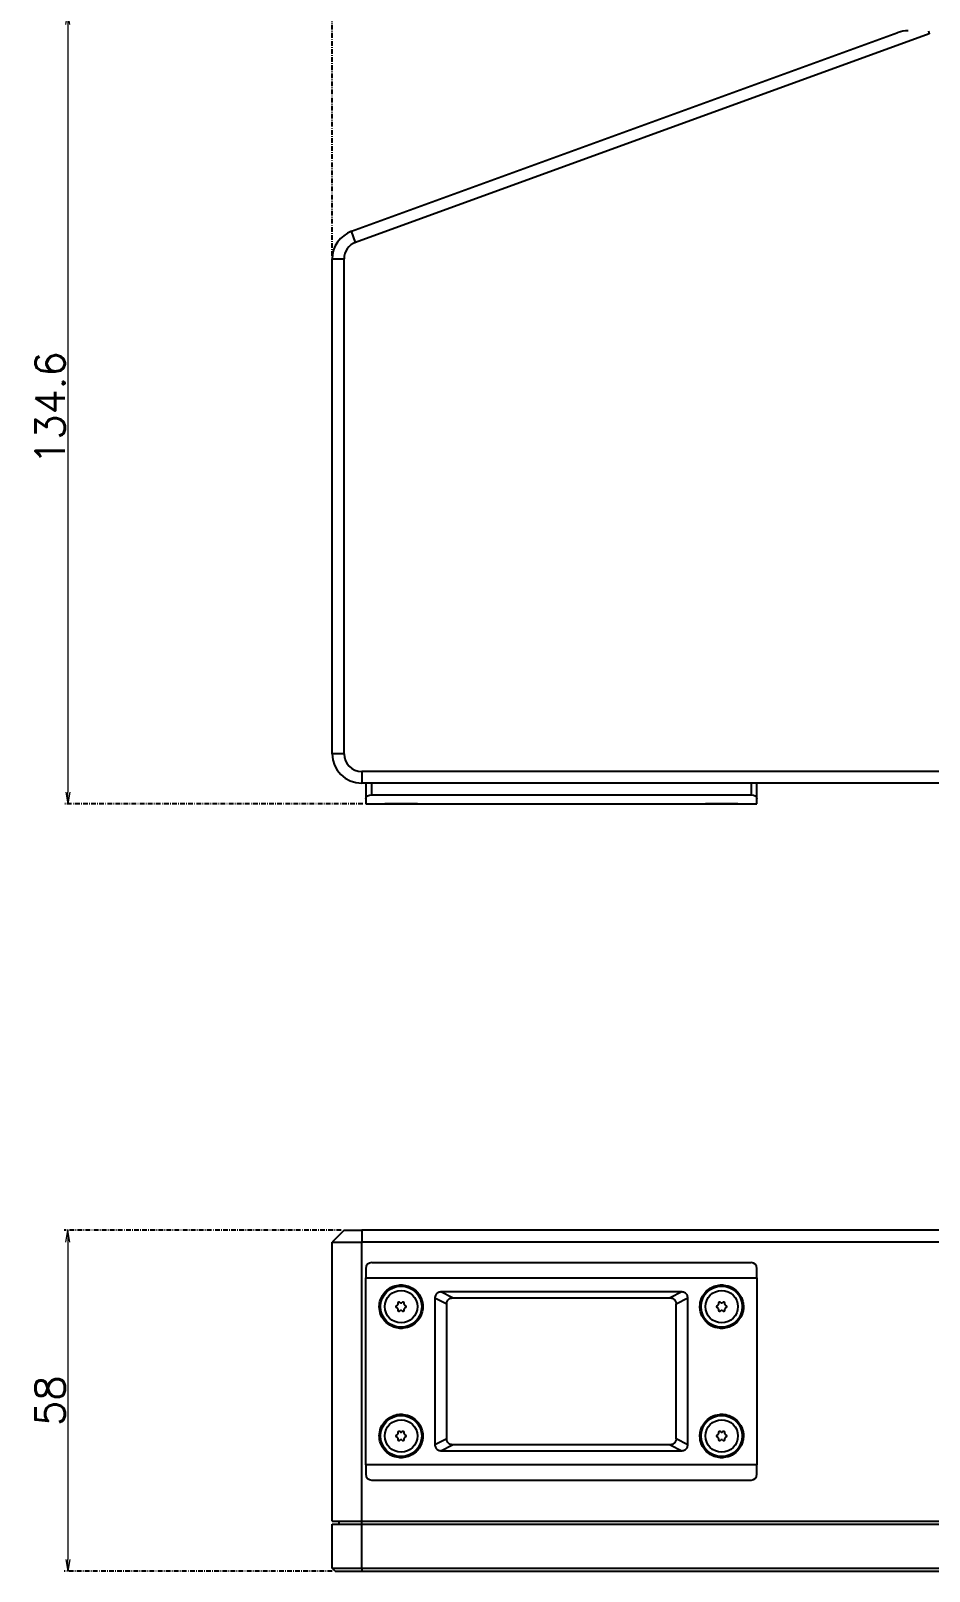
# Model space of a CAD drawing. Header units: millimetres. Extents: x -856 to 354, y -259 to 596.
# Drawn here: x -628.5 to -475.7, y 160.5 to 422.6 of the extents above; entities that cross this region are included whole.
import ezdxf

# ---------------------------------------------------------------- set-up
doc = ezdxf.new("R2010")
doc.units = ezdxf.units.MM
doc.linetypes.add('AI-Linetype-1', pattern=[8.946, 5.315, -1.594, 0.443, -1.594])
doc.layers.add('07 Dimension', color=4, linetype='Continuous', lineweight=15)
for name, color, linetype, lineweight, true_color in [('ガラスカバー', 7, 'Continuous', 70, 0x8f8faf), ('トップ', 7, 'Continuous', 70, 0xafaf8f), ('ネジ', 7, 'Continuous', 70, 0xaf8f8f), ('パッキン', 7, 'Continuous', 70, 0x8f9faf), ('ボトム', 7, 'Continuous', 70, 0xafaf8f)]:
    doc.layers.add(name, color=color, linetype=linetype, lineweight=lineweight, true_color=true_color)
doc.styles.add('BIGFONT', font='ROMANS.SHX', dxfattribs={"bigfont": 'bigfont'})
doc.styles.get("Standard").update_dxf_attribs({"font": 'monotxt.shx', "height": 1.6, "bigfont": '@extfont2.shx'})
doc.dimstyles.new('ISO-25', dxfattribs={"dimscale": 0.5, "dimtxt": 3.2, "dimasz": 2.5, "dimexe": 1.25, "dimexo": 1, "dimgap": 1, "dimtad": 1, "dimdsep": 46, "dimtxsty": 'Standard', "dimblk": 'OPEN', "dimcen": 2.5, "dimclrd": 256, "dimclre": 256, "dimclrt": 256, "dimadec": 0, "dimazin": 0, "dimtfac": 1, "dimtmove": 0, "dimatfit": 3, "dimldrblk": 'OPEN', "dimfxl": 1, "dimlwd": -1, "dimarcsym": 0})

# ---------------------------------------------------------------- blocks, each defined once
blk = doc.blocks.new('_Open')
at = {"color": 0, "linetype": 'ByBlock', "lineweight": -2}
for p, q in [((-1, 0.17), (0, 0)), ((-1, -0.17), (0, 0)), ((0, 0), (-1, 0))]:
    blk.add_line(p, q, dxfattribs=at)
blk = doc.blocks.new('*D85')
at = {"layer": '07 Dimension', "linetype": 'AI-Linetype-1', "lineweight": -2, "ltscale": 0.15, "transparency": 16777216}
for p, q in [((-577.21, 384.29), (-577.21, 492.03)), ((-217.21, 384.29), (-217.21, 492.03))]:
    blk.add_line(p, q, dxfattribs=at)
at = {"layer": '07 Dimension', "ltscale": 0.15, "transparency": 16777216}
blk.add_line((-575.21, 491.41), (-219.21, 491.41), dxfattribs=at)
at = {"layer": 'Defpoints', "color": 0, "ltscale": 0.15, "transparency": 16777216}
for p in [(-217.21, 491.41), (-577.21, 383.79), (-217.21, 383.79)]:
    blk.add_point(p, dxfattribs=at)
at = {"layer": '07 Dimension', "ltscale": 0.15, "transparency": 16777216, "xscale": 2, "yscale": 2, "zscale": 2, "rotation": 180}
blk.add_blockref('_Open', (-577.21, 491.41), dxfattribs=at)
at = {"layer": '07 Dimension', "ltscale": 0.15, "transparency": 16777216, "xscale": 2, "yscale": 2, "zscale": 2}
blk.add_blockref('_Open', (-217.21, 491.41), dxfattribs=at)
at = {"layer": '07 Dimension', "ltscale": 0.15, "transparency": 16777216, "insert": (-397.21, 494.41), "char_height": 5, "attachment_point": 5, "style": 'BIGFONT'}
blk.add_mtext('360', dxfattribs=at)
blk = doc.blocks.new('*D86')
at = {"layer": '07 Dimension', "linetype": 'AI-Linetype-1', "lineweight": -2, "ltscale": 0.15, "transparency": 16777216}
for p, q in [((-458.81, 425.69), (-622.8, 425.69)), ((-572.01, 291.1), (-622.8, 291.1))]:
    blk.add_line(p, q, dxfattribs=at)
at = {"layer": '07 Dimension', "ltscale": 0.15, "transparency": 16777216}
blk.add_line((-622.18, 423.69), (-622.18, 293.1), dxfattribs=at)
at = {"layer": 'Defpoints', "color": 0, "ltscale": 0.15, "transparency": 16777216}
for p in [(-458.31, 425.69), (-622.18, 291.1), (-571.51, 291.1)]:
    blk.add_point(p, dxfattribs=at)
at = {"layer": '07 Dimension', "ltscale": 0.15, "transparency": 16777216, "xscale": 2, "yscale": 2, "zscale": 2}
for p, rotation in [((-622.18, 425.69), 90), ((-622.18, 291.1), 270)]:
    blk.add_blockref('_Open', p, dxfattribs=dict(at, rotation=rotation))
at = {"layer": '07 Dimension', "ltscale": 0.15, "transparency": 16777216, "insert": (-625.18, 358.4), "char_height": 5, "attachment_point": 5, "rotation": 90, "style": 'BIGFONT'}
blk.add_mtext('134.6', dxfattribs=at)
blk = doc.blocks.new('*D88')
at = {"layer": '07 Dimension', "linetype": 'AI-Linetype-1', "lineweight": -2, "ltscale": 0.15, "transparency": 16777216}
for p, q in [((-575.71, 218.55), (-622.8, 218.55)), ((-577.21, 160.55), (-622.8, 160.55))]:
    blk.add_line(p, q, dxfattribs=at)
at = {"layer": '07 Dimension', "ltscale": 0.15, "transparency": 16777216}
blk.add_line((-622.18, 216.55), (-622.18, 162.55), dxfattribs=at)
at = {"layer": 'Defpoints', "color": 0, "ltscale": 0.15, "transparency": 16777216}
for p in [(-575.21, 218.55), (-622.18, 160.55), (-576.71, 160.55)]:
    blk.add_point(p, dxfattribs=at)
at = {"layer": '07 Dimension', "ltscale": 0.15, "transparency": 16777216, "xscale": 2, "yscale": 2, "zscale": 2}
for p, rotation in [((-622.18, 218.55), 90), ((-622.18, 160.55), 270)]:
    blk.add_blockref('_Open', p, dxfattribs=dict(at, rotation=rotation))
at = {"layer": '07 Dimension', "ltscale": 0.15, "transparency": 16777216, "insert": (-625.18, 189.55), "char_height": 5, "attachment_point": 5, "rotation": 90, "style": 'BIGFONT'}
blk.add_mtext('58', dxfattribs=at)

msp = doc.modelspace()

# ---------------------------------------------------------------- linework, layer by layer
at = {"layer": 'ガラスカバー', "lineweight": -3}
for p, q in [((-571.513, 294.596), (-571.513, 292.019)), ((-570.513, 292.597), (-570.513, 294.596)), ((-506.013, 294.596), (-506.013, 292.597)), ((-505.013, 292.019), (-505.013, 294.596)), ((-571.513, 292.019), (-571.513, 291.097)), ((-571.513, 291.097), (-505.013, 291.097)), ((-570.513, 292.597), (-506.013, 292.597)), ((-505.013, 291.097), (-505.013, 292.019)), ((-570.513, 213.05), (-506.013, 213.05)), ((-571.513, 212.05), (-571.513, 210.452)), ((-571.513, 178.648), (-571.513, 210.452)), ((-571.513, 210.452), (-505.013, 210.452)), ((-505.013, 210.452), (-505.013, 212.05)), ((-505.013, 210.452), (-505.013, 178.648)), ((-559.763, 207.05), (-559.763, 182.05)), ((-559.763, 207.05), (-557.763, 206.05)), ((-517.763, 208.05), (-558.763, 208.05)), ((-556.763, 207.05), (-558.763, 208.05)), ((-556.763, 207.05), (-519.763, 207.05)), ((-517.763, 208.05), (-519.763, 207.05)), ((-518.763, 206.05), (-516.763, 207.05)), ((-516.763, 182.05), (-516.763, 207.05)), ((-557.763, 183.05), (-557.763, 206.05)), ((-518.763, 183.05), (-518.763, 206.05)), ((-557.763, 183.05), (-559.763, 182.05)), ((-558.763, 181.05), (-556.763, 182.05)), ((-558.763, 181.05), (-517.763, 181.05)), ((-519.763, 182.05), (-556.763, 182.05)), ((-519.763, 182.05), (-517.763, 181.05)), ((-516.763, 182.05), (-518.763, 183.05)), ((-505.013, 178.648), (-571.513, 178.648)), ((-571.513, 178.648), (-571.513, 177.049)), ((-505.013, 177.049), (-505.013, 178.648)), ((-570.513, 176.05), (-506.013, 176.05))]:
    msp.add_line(p, q, dxfattribs=at)
for centre, start, end in [((-570.513, 212.05), 90, 180), ((-506.013, 212.05), 0, 90), ((-570.513, 177.05), 180.02609, 270), ((-506.013, 177.05), 270, 359.97391)]:
    msp.add_arc(centre, 1, start, end, dxfattribs=at)
at = {"layer": 'ガラスカバー', "lineweight": -3, "extrusion": (8.67362e-17, 3.3587e-29, -1)}
msp.add_ellipse((-570.513, 292.019), major_axis=(1, 0), ratio=0.5773503, start_param=3.1415927, end_param=4.712389, dxfattribs=at)
at = {"layer": 'ガラスカバー', "lineweight": -3, "extrusion": (8.67362e-17, 1.19203e-29, -1)}
msp.add_ellipse((-506.013, 292.019), major_axis=(1, 0), ratio=0.5773503, start_param=4.712389, end_param=6.2831853, dxfattribs=at)
at = {"layer": 'ガラスカバー', "lineweight": -3}
for points, knots in [([(-565.513, 201.85), (-565.579, 201.85), (-565.646, 201.852), (-565.713, 201.855), (-566.055, 201.874), (-566.413, 201.942), (-566.765, 202.068), (-567.233, 202.237), (-567.688, 202.512), (-568.066, 202.872), (-568.441, 203.229), (-568.737, 203.668), (-568.928, 204.128), (-569.126, 204.601), (-569.213, 205.094), (-569.213, 205.55), (-569.213, 205.827), (-569.181, 206.117), (-569.111, 206.409), (-568.997, 206.889), (-568.775, 207.375), (-568.452, 207.797), (-568.142, 208.202), (-567.741, 208.546), (-567.301, 208.789), (-566.849, 209.038), (-566.36, 209.182), (-565.894, 209.23), (-565.765, 209.243), (-565.639, 209.25), (-565.513, 209.25)], [0.005845421, 0.005845421, 0.005845421, 0.005845421, 0.006047106, 0.006047106, 0.006047106, 0.007127872, 0.007127872, 0.007127872, 0.008679011, 0.008679011, 0.008679011, 0.010224027, 0.010224027, 0.010224027, 0.011693226, 0.011693226, 0.011693226, 0.012562499, 0.012562499, 0.012562499, 0.014121213, 0.014121213, 0.014121213, 0.015662116, 0.015662116, 0.015662116, 0.017156526, 0.017156526, 0.017156526, 0.017538647, 0.017538647, 0.017538647, 0.017538647]), ([(-565.513, 209.25), (-565.446, 209.25), (-565.379, 209.248), (-565.312, 209.244), (-564.97, 209.226), (-564.612, 209.158), (-564.26, 209.031), (-563.792, 208.863), (-563.337, 208.588), (-562.959, 208.227), (-562.585, 207.87), (-562.288, 207.432), (-562.097, 206.972), (-561.9, 206.498), (-561.813, 206.005), (-561.813, 205.55), (-561.813, 205.273), (-561.844, 204.983), (-561.914, 204.69), (-562.029, 204.21), (-562.251, 203.725), (-562.573, 203.303), (-562.883, 202.897), (-563.284, 202.554), (-563.724, 202.311), (-564.176, 202.061), (-564.666, 201.918), (-565.131, 201.87), (-565.26, 201.856), (-565.386, 201.85), (-565.513, 201.85)], [0.017538647, 0.017538647, 0.017538647, 0.017538647, 0.017740332, 0.017740332, 0.017740332, 0.018821099, 0.018821099, 0.018821099, 0.020372237, 0.020372237, 0.020372237, 0.021917253, 0.021917253, 0.021917253, 0.023386453, 0.023386453, 0.023386453, 0.024255725, 0.024255725, 0.024255725, 0.02581444, 0.02581444, 0.02581444, 0.027355342, 0.027355342, 0.027355342, 0.028849752, 0.028849752, 0.028849752, 0.029231874, 0.029231874, 0.029231874, 0.029231874]), ([(-558.763, 208.05), (-558.935, 208.05), (-559.111, 208.003), (-559.263, 207.916), (-559.414, 207.829), (-559.542, 207.701), (-559.629, 207.55), (-559.716, 207.398), (-559.763, 207.222), (-559.763, 207.05)], [0, 0, 0, 0, 0.5235029, 0.5235029, 0.5235029, 1.0473671, 1.0473671, 1.0473671, 1.5708338, 1.5708338, 1.5708338, 1.5708338]), ([(-516.763, 207.05), (-516.763, 207.222), (-516.81, 207.398), (-516.897, 207.55), (-516.984, 207.701), (-517.111, 207.829), (-517.263, 207.916), (-517.414, 208.003), (-517.59, 208.05), (-517.763, 208.05)], [-1.5708338, -1.5708338, -1.5708338, -1.5708338, -1.0473671, -1.0473671, -1.0473671, -0.5235029, -0.5235029, -0.5235029, 0, 0, 0, 0]), ([(-511.013, 201.85), (-511.139, 201.85), (-511.265, 201.856), (-511.394, 201.87), (-511.86, 201.918), (-512.349, 202.061), (-512.801, 202.311), (-513.241, 202.554), (-513.642, 202.897), (-513.952, 203.303), (-514.275, 203.725), (-514.497, 204.21), (-514.611, 204.69), (-514.681, 204.983), (-514.713, 205.273), (-514.713, 205.55), (-514.713, 206.005), (-514.626, 206.498), (-514.428, 206.972), (-514.237, 207.432), (-513.941, 207.87), (-513.566, 208.227), (-513.188, 208.588), (-512.733, 208.863), (-512.265, 209.031), (-511.913, 209.158), (-511.555, 209.226), (-511.213, 209.244), (-511.146, 209.248), (-511.079, 209.25), (-511.013, 209.25)], [0.005847806, 0.005847806, 0.005847806, 0.005847806, 0.006229927, 0.006229927, 0.006229927, 0.007724337, 0.007724337, 0.007724337, 0.00926524, 0.00926524, 0.00926524, 0.010823954, 0.010823954, 0.010823954, 0.011693226, 0.011693226, 0.011693226, 0.013162426, 0.013162426, 0.013162426, 0.014707442, 0.014707442, 0.014707442, 0.016258581, 0.016258581, 0.016258581, 0.017339347, 0.017339347, 0.017339347, 0.017541032, 0.017541032, 0.017541032, 0.017541032]), ([(-511.013, 209.25), (-510.886, 209.25), (-510.76, 209.243), (-510.631, 209.23), (-510.166, 209.182), (-509.676, 209.038), (-509.224, 208.789), (-508.784, 208.546), (-508.383, 208.202), (-508.073, 207.797), (-507.751, 207.375), (-507.529, 206.889), (-507.414, 206.409), (-507.344, 206.117), (-507.313, 205.827), (-507.313, 205.55), (-507.313, 205.094), (-507.4, 204.601), (-507.597, 204.128), (-507.788, 203.668), (-508.085, 203.229), (-508.459, 202.872), (-508.837, 202.512), (-509.292, 202.237), (-509.76, 202.068), (-510.112, 201.942), (-510.47, 201.874), (-510.812, 201.855), (-510.879, 201.852), (-510.946, 201.85), (-511.013, 201.85)], [0.017541032, 0.017541032, 0.017541032, 0.017541032, 0.017923153, 0.017923153, 0.017923153, 0.019417563, 0.019417563, 0.019417563, 0.020958466, 0.020958466, 0.020958466, 0.02251718, 0.02251718, 0.02251718, 0.023386453, 0.023386453, 0.023386453, 0.024855652, 0.024855652, 0.024855652, 0.026400668, 0.026400668, 0.026400668, 0.027951807, 0.027951807, 0.027951807, 0.029032573, 0.029032573, 0.029032573, 0.029234259, 0.029234259, 0.029234259, 0.029234259]), ([(-565.513, 179.85), (-565.639, 179.85), (-565.765, 179.856), (-565.894, 179.87), (-566.36, 179.918), (-566.849, 180.061), (-567.301, 180.311), (-567.741, 180.554), (-568.142, 180.897), (-568.452, 181.303), (-568.775, 181.725), (-568.997, 182.21), (-569.111, 182.691), (-569.181, 182.983), (-569.213, 183.273), (-569.213, 183.55), (-569.213, 184.005), (-569.126, 184.498), (-568.928, 184.972), (-568.737, 185.432), (-568.441, 185.87), (-568.066, 186.228), (-567.688, 186.588), (-567.233, 186.863), (-566.765, 187.031), (-566.413, 187.158), (-566.055, 187.226), (-565.713, 187.244), (-565.646, 187.248), (-565.579, 187.25), (-565.513, 187.25)], [0.005847806, 0.005847806, 0.005847806, 0.005847806, 0.006229927, 0.006229927, 0.006229927, 0.007724337, 0.007724337, 0.007724337, 0.00926524, 0.00926524, 0.00926524, 0.010823954, 0.010823954, 0.010823954, 0.011693226, 0.011693226, 0.011693226, 0.013162426, 0.013162426, 0.013162426, 0.014707442, 0.014707442, 0.014707442, 0.016258581, 0.016258581, 0.016258581, 0.017339347, 0.017339347, 0.017339347, 0.017541032, 0.017541032, 0.017541032, 0.017541032]), ([(-565.513, 187.25), (-565.386, 187.25), (-565.26, 187.244), (-565.131, 187.23), (-564.666, 187.182), (-564.176, 187.038), (-563.724, 186.789), (-563.284, 186.546), (-562.883, 186.202), (-562.573, 185.797), (-562.251, 185.375), (-562.029, 184.89), (-561.914, 184.409), (-561.844, 184.117), (-561.813, 183.827), (-561.813, 183.55), (-561.813, 183.095), (-561.9, 182.602), (-562.097, 182.128), (-562.288, 181.668), (-562.585, 181.229), (-562.959, 180.872), (-563.337, 180.512), (-563.792, 180.237), (-564.26, 180.068), (-564.612, 179.942), (-564.97, 179.874), (-565.312, 179.855), (-565.379, 179.852), (-565.446, 179.85), (-565.513, 179.85)], [0.017541032, 0.017541032, 0.017541032, 0.017541032, 0.017923153, 0.017923153, 0.017923153, 0.019417563, 0.019417563, 0.019417563, 0.020958466, 0.020958466, 0.020958466, 0.02251718, 0.02251718, 0.02251718, 0.023386453, 0.023386453, 0.023386453, 0.024855652, 0.024855652, 0.024855652, 0.026400668, 0.026400668, 0.026400668, 0.027951807, 0.027951807, 0.027951807, 0.029032573, 0.029032573, 0.029032573, 0.029234259, 0.029234259, 0.029234259, 0.029234259]), ([(-511.013, 179.85), (-511.079, 179.85), (-511.146, 179.852), (-511.213, 179.855), (-511.555, 179.874), (-511.913, 179.942), (-512.265, 180.068), (-512.733, 180.237), (-513.188, 180.512), (-513.566, 180.872), (-513.941, 181.229), (-514.237, 181.668), (-514.428, 182.128), (-514.626, 182.602), (-514.713, 183.095), (-514.713, 183.55), (-514.713, 183.827), (-514.681, 184.117), (-514.611, 184.409), (-514.497, 184.89), (-514.275, 185.375), (-513.952, 185.797), (-513.642, 186.202), (-513.241, 186.546), (-512.801, 186.789), (-512.349, 187.038), (-511.86, 187.182), (-511.394, 187.23), (-511.265, 187.244), (-511.139, 187.25), (-511.013, 187.25)], [0.005845421, 0.005845421, 0.005845421, 0.005845421, 0.006047106, 0.006047106, 0.006047106, 0.007127872, 0.007127872, 0.007127872, 0.008679011, 0.008679011, 0.008679011, 0.010224027, 0.010224027, 0.010224027, 0.011693226, 0.011693226, 0.011693226, 0.012562499, 0.012562499, 0.012562499, 0.014121213, 0.014121213, 0.014121213, 0.015662116, 0.015662116, 0.015662116, 0.017156526, 0.017156526, 0.017156526, 0.017538647, 0.017538647, 0.017538647, 0.017538647]), ([(-511.013, 187.25), (-510.946, 187.25), (-510.879, 187.248), (-510.812, 187.244), (-510.47, 187.226), (-510.112, 187.158), (-509.76, 187.031), (-509.292, 186.863), (-508.837, 186.588), (-508.459, 186.228), (-508.085, 185.87), (-507.788, 185.432), (-507.597, 184.972), (-507.4, 184.498), (-507.313, 184.005), (-507.313, 183.55), (-507.313, 183.273), (-507.344, 182.983), (-507.414, 182.691), (-507.529, 182.21), (-507.751, 181.725), (-508.073, 181.303), (-508.383, 180.897), (-508.784, 180.554), (-509.224, 180.311), (-509.676, 180.061), (-510.166, 179.918), (-510.631, 179.87), (-510.76, 179.856), (-510.886, 179.85), (-511.013, 179.85)], [0.017538647, 0.017538647, 0.017538647, 0.017538647, 0.017740332, 0.017740332, 0.017740332, 0.018821099, 0.018821099, 0.018821099, 0.020372237, 0.020372237, 0.020372237, 0.021917253, 0.021917253, 0.021917253, 0.023386453, 0.023386453, 0.023386453, 0.024255725, 0.024255725, 0.024255725, 0.02581444, 0.02581444, 0.02581444, 0.027355342, 0.027355342, 0.027355342, 0.028849752, 0.028849752, 0.028849752, 0.029231874, 0.029231874, 0.029231874, 0.029231874]), ([(-559.763, 182.05), (-559.763, 181.877), (-559.716, 181.701), (-559.629, 181.55), (-559.542, 181.398), (-559.414, 181.271), (-559.263, 181.184), (-559.111, 181.097), (-558.935, 181.05), (-558.763, 181.05)], [0, 0, 0, 0, 0.5235029, 0.5235029, 0.5235029, 1.0473671, 1.0473671, 1.0473671, 1.5708338, 1.5708338, 1.5708338, 1.5708338]), ([(-517.763, 181.05), (-517.59, 181.05), (-517.414, 181.097), (-517.263, 181.184), (-517.111, 181.271), (-516.984, 181.398), (-516.897, 181.55), (-516.81, 181.701), (-516.763, 181.877), (-516.763, 182.05)], [-1.5708338, -1.5708338, -1.5708338, -1.5708338, -1.0473671, -1.0473671, -1.0473671, -0.5235029, -0.5235029, -0.5235029, 0, 0, 0, 0])]:
    msp.add_open_spline(points, degree=3, knots=knots, dxfattribs=at)
for points in [[(-557.763, 206.05), (-557.763, 206.222), (-557.669, 206.574), (-557.287, 206.956), (-556.935, 207.05), (-556.763, 207.05)], [(-519.763, 207.05), (-519.59, 207.05), (-519.238, 206.956), (-518.856, 206.574), (-518.763, 206.222), (-518.763, 206.05)], [(-556.763, 182.05), (-556.935, 182.05), (-557.287, 182.144), (-557.669, 182.526), (-557.763, 182.877), (-557.763, 183.05)], [(-518.763, 183.05), (-518.763, 182.877), (-518.856, 182.526), (-519.238, 182.144), (-519.59, 182.05), (-519.763, 182.05)]]:
    msp.add_open_spline(points, degree=3, dxfattribs=at)
at = {"layer": 'トップ', "lineweight": -3}
for p, q in [((-573.923, 388.487), (-481.041, 422.293)), ((-475.739, 422.095), (-573.239, 386.608)), ((-475.827, 422.595), (-475.739, 422.095)), ((-573.239, 386.608), (-573.923, 388.487)), ((-577.213, 299.595), (-577.213, 383.788)), ((-577.213, 383.788), (-575.213, 383.788)), ((-575.213, 299.595), (-575.213, 383.788)), ((-575.213, 299.595), (-577.213, 299.595)), ((-222.213, 296.595), (-572.213, 296.595)), ((-572.213, 296.595), (-572.213, 294.595)), ((-222.213, 294.595), (-572.213, 294.595)), ((-575.213, 218.55), (-577.213, 216.55)), ((-575.213, 218.55), (-572.213, 218.55)), ((-222.213, 218.55), (-572.213, 218.55)), ((-572.213, 218.55), (-572.213, 216.55)), ((-577.213, 216.55), (-572.213, 216.55)), ((-577.213, 169.05), (-577.213, 216.55)), ((-222.213, 216.55), (-572.213, 216.55)), ((-572.213, 169.05), (-572.213, 216.55)), ((-577.213, 169.05), (-572.213, 169.05)), ((-572.213, 169.05), (-222.213, 169.05))]:
    msp.add_line(p, q, dxfattribs=at)
for centre, radius, start, end in [((-479.331, 417.595), 5, 90, 110), ((-572.213, 383.788), 5, 110, 180), ((-572.213, 383.788), 3, 110, 180), ((-572.213, 299.595), 5, 180, 270), ((-572.213, 299.595), 3, 180, 270)]:
    msp.add_arc(centre, radius, start, end, dxfattribs=at)
at = {"layer": 'ネジ', "lineweight": -3}
for p, q in [((-562.745, 291.097), (-568.28, 291.097)), ((-508.245, 291.097), (-513.78, 291.097))]:
    msp.add_line(p, q, dxfattribs=at)
for centre, radius in [((-565.513, 205.55), 3.5), ((-565.513, 205.55), 2.767), ((-511.013, 205.55), 3.5), ((-511.013, 205.55), 2.767), ((-565.513, 183.55), 3.5), ((-565.513, 183.55), 2.767), ((-511.013, 183.55), 3.5), ((-511.013, 183.55), 2.767)]:
    msp.add_circle(centre, radius, dxfattribs=at)
for centre, radius, start, end in [((-566.148, 205.55), 0.24, 92.84074, 267.15926), ((-566.165, 205.889), 0.1, 272.84074, 332.48268), ((-566.165, 205.21), 0.1, 27.51731, 87.15926), ((-565.83, 206.1), 0.24, 32.84074, 207.15926), ((-565.83, 205), 0.24, 152.84074, 327.15926), ((-566.133, 205.944), 0.1, 327.51731, 27.15926), ((-566.133, 205.155), 0.1, 332.84074, 32.48268), ((-565.544, 206.284), 0.1, 212.84074, 272.48269), ((-565.544, 204.815), 0.1, 87.51731, 147.15926), ((-565.481, 206.284), 0.1, 267.51731, 327.15926), ((-565.481, 204.815), 0.1, 32.84074, 92.48268), ((-565.195, 206.1), 0.24, 332.84074, 147.15926), ((-565.195, 205), 0.24, 212.84074, 27.15926), ((-564.893, 205.944), 0.1, 152.84074, 212.48268), ((-564.893, 205.155), 0.1, 147.51731, 207.15926), ((-564.861, 205.889), 0.1, 207.51731, 267.15926), ((-564.861, 205.21), 0.1, 92.84074, 152.4827), ((-564.878, 205.55), 0.24, 272.84074, 87.15926), ((-511.648, 205.55), 0.24, 92.84074, 267.15926), ((-511.665, 205.889), 0.1, 272.84074, 332.48268), ((-511.665, 205.21), 0.1, 27.51731, 87.15926), ((-511.33, 206.1), 0.24, 32.84074, 207.15926), ((-511.33, 205), 0.24, 152.84074, 327.15926), ((-511.633, 205.944), 0.1, 327.51731, 27.15926), ((-511.633, 205.155), 0.1, 332.84074, 32.48268), ((-511.044, 206.284), 0.1, 212.84074, 272.48269), ((-511.044, 204.815), 0.1, 87.51731, 147.15926), ((-510.981, 206.284), 0.1, 267.51731, 327.15926), ((-510.981, 204.815), 0.1, 32.84074, 92.48268), ((-510.695, 206.1), 0.24, 332.84074, 147.15926), ((-510.695, 205), 0.24, 212.84074, 27.15926), ((-510.393, 205.944), 0.1, 152.84074, 212.48268), ((-510.393, 205.155), 0.1, 147.51731, 207.15926), ((-510.361, 205.889), 0.1, 207.51731, 267.15926), ((-510.361, 205.21), 0.1, 92.84074, 152.4827), ((-510.378, 205.55), 0.24, 272.84074, 87.15926), ((-566.148, 183.55), 0.24, 92.84074, 267.15926), ((-566.165, 183.889), 0.1, 272.84074, 332.48268), ((-565.83, 184.1), 0.24, 32.84074, 207.15926), ((-566.133, 183.945), 0.1, 327.51731, 27.15926), ((-565.544, 184.284), 0.1, 212.84074, 272.48269), ((-565.481, 184.284), 0.1, 267.51731, 327.15926), ((-565.195, 184.1), 0.24, 332.84074, 147.15926), ((-564.893, 183.945), 0.1, 152.84074, 212.48268), ((-564.861, 183.889), 0.1, 207.51731, 267.15926), ((-564.878, 183.55), 0.24, 272.84074, 87.15926), ((-511.648, 183.55), 0.24, 92.84074, 267.15926), ((-511.665, 183.889), 0.1, 272.84074, 332.48268), ((-511.33, 184.1), 0.24, 32.84074, 207.15926), ((-511.633, 183.945), 0.1, 327.51731, 27.15926), ((-511.044, 184.284), 0.1, 212.84074, 272.48269), ((-510.981, 184.284), 0.1, 267.51731, 327.15926), ((-510.695, 184.1), 0.24, 332.84074, 147.15926), ((-510.393, 183.945), 0.1, 152.84074, 212.48268), ((-510.361, 183.889), 0.1, 207.51731, 267.15926), ((-510.378, 183.55), 0.24, 272.84074, 87.15926), ((-566.165, 183.21), 0.1, 27.51731, 87.15926), ((-565.83, 183), 0.24, 152.84074, 327.15926), ((-566.133, 183.155), 0.1, 332.84074, 32.48268), ((-565.544, 182.816), 0.1, 87.51731, 147.15926), ((-565.481, 182.816), 0.1, 32.84074, 92.48268), ((-565.195, 183), 0.24, 212.84074, 27.15926), ((-564.893, 183.155), 0.1, 147.51731, 207.15926), ((-564.861, 183.21), 0.1, 92.84074, 152.4827), ((-511.665, 183.21), 0.1, 27.51731, 87.15926), ((-511.33, 183), 0.24, 152.84074, 327.15926), ((-511.633, 183.155), 0.1, 332.84074, 32.48268), ((-511.044, 182.816), 0.1, 87.51731, 147.15926), ((-510.981, 182.816), 0.1, 32.84074, 92.48268), ((-510.695, 183), 0.24, 212.84074, 27.15926), ((-510.393, 183.155), 0.1, 147.51731, 207.15926), ((-510.361, 183.21), 0.1, 92.84074, 152.4827)]:
    msp.add_arc(centre, radius, start, end, dxfattribs=at)
for points in [[(-566.076, 205.843), (-566.067, 205.859), (-566.058, 205.875), (-566.048, 205.891)], [(-566.048, 205.209), (-566.058, 205.224), (-566.067, 205.24), (-566.076, 205.256)], [(-565.54, 206.184), (-565.522, 206.185), (-565.503, 206.185), (-565.485, 206.184)], [(-565.485, 204.915), (-565.503, 204.915), (-565.522, 204.915), (-565.54, 204.915)], [(-564.977, 205.891), (-564.967, 205.875), (-564.958, 205.859), (-564.949, 205.843)], [(-564.949, 205.256), (-564.958, 205.24), (-564.967, 205.224), (-564.977, 205.209)], [(-511.576, 205.843), (-511.567, 205.859), (-511.558, 205.875), (-511.548, 205.891)], [(-511.548, 205.209), (-511.558, 205.224), (-511.567, 205.24), (-511.576, 205.256)], [(-511.04, 206.184), (-511.022, 206.185), (-511.003, 206.185), (-510.985, 206.184)], [(-510.985, 204.915), (-511.003, 204.915), (-511.022, 204.915), (-511.04, 204.915)], [(-510.477, 205.891), (-510.467, 205.875), (-510.458, 205.859), (-510.449, 205.843)], [(-510.449, 205.256), (-510.458, 205.24), (-510.467, 205.224), (-510.477, 205.209)], [(-566.076, 183.843), (-566.067, 183.86), (-566.058, 183.875), (-566.048, 183.891)], [(-565.54, 184.184), (-565.522, 184.185), (-565.503, 184.185), (-565.485, 184.184)], [(-564.977, 183.891), (-564.967, 183.875), (-564.958, 183.86), (-564.949, 183.843)], [(-511.576, 183.843), (-511.567, 183.86), (-511.558, 183.875), (-511.548, 183.891)], [(-511.04, 184.184), (-511.022, 184.185), (-511.003, 184.185), (-510.985, 184.184)], [(-510.477, 183.891), (-510.467, 183.875), (-510.458, 183.86), (-510.449, 183.843)], [(-566.048, 183.209), (-566.058, 183.224), (-566.067, 183.24), (-566.076, 183.256)], [(-565.485, 182.915), (-565.503, 182.915), (-565.522, 182.915), (-565.54, 182.915)], [(-564.949, 183.256), (-564.958, 183.24), (-564.967, 183.224), (-564.977, 183.209)], [(-511.548, 183.209), (-511.558, 183.224), (-511.567, 183.24), (-511.576, 183.256)], [(-510.985, 182.915), (-511.003, 182.915), (-511.022, 182.915), (-511.04, 182.915)], [(-510.449, 183.256), (-510.458, 183.24), (-510.467, 183.224), (-510.477, 183.209)]]:
    msp.add_open_spline(points, degree=3, dxfattribs=at)
at = {"layer": 'パッキン', "lineweight": -3}
for p, q in [((-576.013, 168.55), (-576.013, 169.05)), ((-572.213, 168.55), (-572.213, 169.05))]:
    msp.add_line(p, q, dxfattribs=at)
at = {"layer": 'ボトム', "lineweight": -3}
for p, q in [((-577.213, 161.05), (-577.213, 168.55)), ((-577.213, 168.55), (-572.213, 168.55)), ((-572.213, 161.05), (-572.213, 168.55)), ((-572.213, 168.55), (-222.213, 168.55)), ((-577.213, 161.05), (-572.213, 161.05)), ((-576.713, 160.55), (-577.213, 161.05)), ((-576.713, 160.55), (-572.213, 160.55)), ((-572.213, 161.05), (-222.213, 161.05)), ((-572.213, 161.05), (-572.213, 160.55)), ((-572.213, 160.55), (-222.213, 160.55))]:
    msp.add_line(p, q, dxfattribs=at)

# ---------------------------------------------------------------- dimensions: what is measured, and where the dimension line sits
at = {"layer": '07 Dimension', "ltscale": 0.15}
dim = msp.add_linear_dim(base=(-217.213, 491.407), p1=(-577.213, 383.788), p2=(-217.213, 383.788), dimstyle='ISO-25', override={"dimtxt": 10, "dimasz": 4, "dimdec": 1, "dimtxsty": 'BIGFONT'}, dxfattribs=at)
dim.commit()
dim.dimension.update_dxf_attribs({"geometry": '*D85', "text_midpoint": (-397.213, 494.407)})
for base, p1, p2, picture, middle in [((-622.176, 291.097), (-458.313, 425.695), (-571.513, 291.097), '*D86', (-625.176, 358.396)), ((-622.176, 160.55), (-575.213, 218.55), (-576.713, 160.55), '*D88', (-625.176, 189.55))]:
    dim = msp.add_linear_dim(base=base, p1=p1, p2=p2, angle=90, dimstyle='ISO-25', override={"dimtxt": 10, "dimasz": 4, "dimdec": 1, "dimtxsty": 'BIGFONT'}, dxfattribs=at)
    dim.commit()
    dim.dimension.update_dxf_attribs({"geometry": picture, "text_midpoint": middle})

doc.saveas('drawing.dxf')
